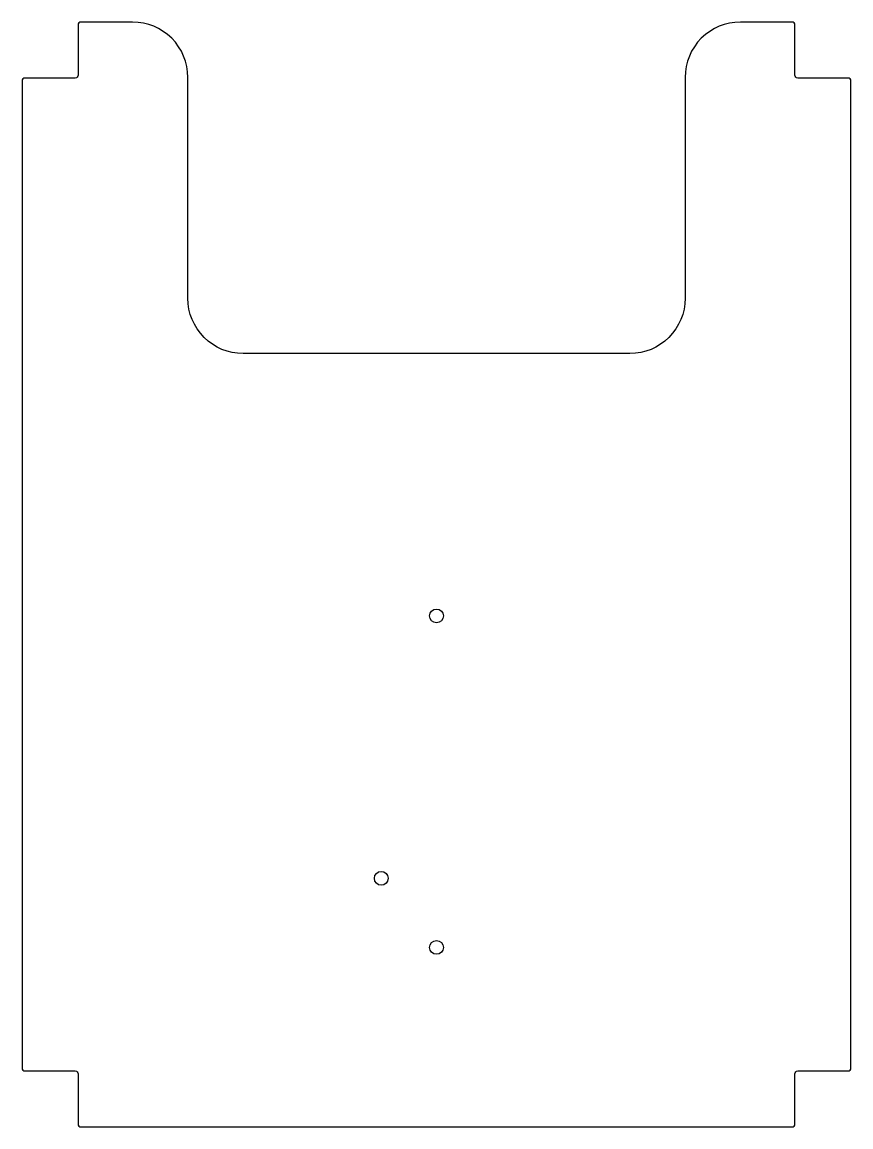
# Model space of a CAD drawing. Header units: millimetres. Extents: x -300 to 300, y -400 to 400.
import ezdxf

# ---------------------------------------------------------------- set-up
doc = ezdxf.new("R2010")
doc.units = ezdxf.units.MM
doc.layers.get('0').update_dxf_attribs({"linetype": 'CONTINUOUS'})

msp = doc.modelspace()

# ---------------------------------------------------------------- linework, layer by layer
msp.add_lwpolyline([(257.5, -400, 0.414214), (259.5, -398), (259.5, -361.5, -0.414214), (261.5, -359.5), (298, -359.5, 0.414214), (300, -357.5), (300, 357.5, 0.414214), (298, 359.5), (261.5, 359.5, -0.414214), (259.5, 361.5), (259.5, 398, 0.414214), (257.5, 400), (220, 400, 0.414214), (180, 360), (180, 200, -0.414214), (140, 160), (-140, 160, -0.414214), (-180, 200), (-180, 360, 0.414214), (-220, 400), (-257.5, 400, 0.414214), (-259.5, 398), (-259.5, 361.5, -0.414214), (-261.5, 359.5), (-298, 359.5, 0.414214), (-300, 357.5), (-300, -357.5, 0.414214), (-298, -359.5), (-261.5, -359.5, -0.414214), (-259.5, -361.5), (-259.5, -398, 0.414214), (-257.5, -400)], format="xyb", close=True)
for centre in [(0, -30), (-40, -220), (0, -270)]:
    msp.add_circle(centre, 5)

doc.saveas('drawing.dxf')
